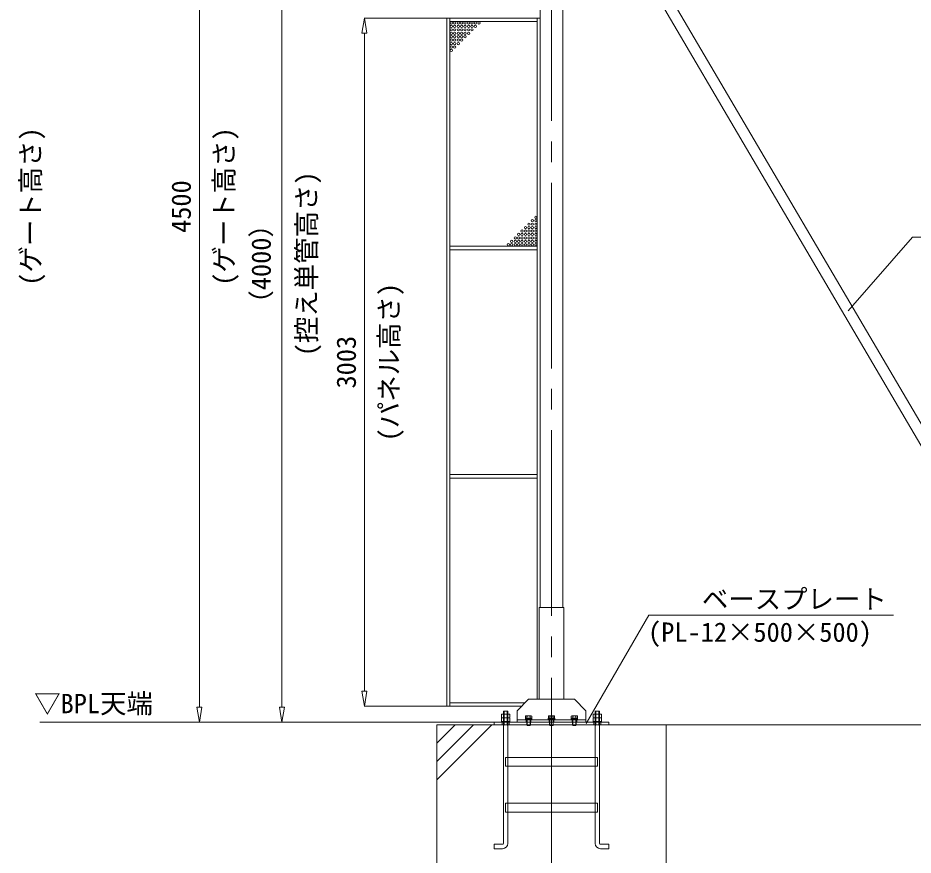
# Model space of a CAD drawing. Units: millimetres, scale not verified. Extents: x -12090 to 12090, y -18325 to 18325.
# Drawn here: x 3812 to 7717, y 5087 to 8740 of the extents above; entities that cross this region are included whole.
import ezdxf
from ezdxf.enums import TextEntityAlignment as Align

# ---------------------------------------------------------------- set-up
doc = ezdxf.new("R2010")
doc.units = ezdxf.units.MM
doc.header["$LTSCALE"] = 90
doc.linetypes.add('CHAIN2', pattern=[12, 9, -1, 1, -1])
doc.linetypes.add('DASHED1', pattern=[1.8, 1.2, -0.6])
for name, color, linetype, lineweight in [('0-2_ACCG-3018', 134, 'Continuous', 18), ('0-5_ﾍﾞｰｽﾗｲﾝ', 134, 'Continuous', 18), ('0-6_ﾎﾞﾙﾄ類', 134, 'Continuous', 18), ('0-9_基礎工事用PCA大', 134, 'Continuous', 18), ('0-B_寸法', 134, 'Continuous', 18), ('0-F_単管ｸﾗﾝﾌﾟ', 134, 'Continuous', 18), ('1-6_通芯', 134, 'CHAIN2', 18), ('1-9_標準ﾊﾟﾈﾙ', 134, 'Continuous', 18), ('1-A_標準柱', 134, 'Continuous', 18), ('1-B_文字', 134, 'Continuous', 18)]:
    doc.layers.add(name, color=color, linetype=linetype, lineweight=lineweight)
doc.styles.add('ＭＳ ゴシック', font='')
doc.styles.get('ＭＳ ゴシック').set_extended_font_data('MS Gothic')

msp = doc.modelspace()

# ---------------------------------------------------------------- linework, layer by layer
at = {"layer": '0-2_ACCG-3018'}
for centre in [(5703.06, 8718.1), (5703.06, 8703.1), (5718.06, 8718.1), (5718.06, 8703.1), (5733.05, 8718.1), (5733.05, 8703.1), (5748.06, 8718.1), (5748.06, 8703.1), (5763.06, 8718.1), (5763.06, 8703.1), (5778.05, 8718.1), (5778.05, 8703.1), (5793.06, 8718.1), (5793.06, 8703.1), (5808.06, 8718.1), (5808.06, 8703.1), (5823.05, 8718.1), (5703.06, 8688.1), (5703.06, 8673.1), (5718.06, 8688.1), (5718.06, 8673.1), (5733.05, 8688.1), (5733.05, 8673.1), (5748.06, 8688.1), (5748.06, 8673.1), (5763.06, 8688.1), (5763.06, 8673.1), (5778.05, 8688.1), (5778.05, 8673.1), (5793.06, 8688.1), (5703.06, 8658.1), (5703.06, 8643.1), (5703.06, 8628.1), (5718.06, 8658.1), (5718.06, 8643.1), (5718.06, 8628.1), (5733.05, 8658.1), (5733.05, 8643.1), (5733.05, 8628.1), (5748.06, 8658.1), (5748.06, 8643.1), (5763.06, 8658.1), (5703.06, 8613.1), (5703.06, 8598.1), (5718.06, 8613.1), (6056.56, 7855.1), (6071.55, 7870.1), (6071.55, 7855.1), (6011.56, 7810.1), (6026.55, 7825.1), (6026.55, 7810.1), (6041.56, 7840.1), (6041.56, 7825.1), (6041.56, 7810.1), (6056.56, 7840.1), (6056.56, 7825.1), (6056.56, 7810.1), (6071.55, 7840.1), (6071.55, 7825.1), (6071.55, 7810.1), (5981.55, 7780.1), (5996.56, 7795.1), (5996.56, 7780.1), (6011.56, 7795.1), (6011.56, 7780.1), (6026.55, 7795.1), (6026.55, 7780.1), (6041.56, 7795.1), (6041.56, 7780.1), (6056.56, 7795.1), (6056.56, 7780.1), (6071.55, 7795.1), (6071.55, 7780.1), (5951.56, 7750.1), (5966.56, 7765.1), (5966.56, 7750.1), (5981.55, 7765.1), (5981.55, 7750.1), (5996.56, 7765.1), (5996.56, 7750.1), (6011.56, 7765.1), (6011.56, 7750.1), (6026.55, 7765.1), (6026.55, 7750.1), (6041.56, 7765.1), (6041.56, 7750.1), (6056.56, 7765.1), (6056.56, 7750.1), (6071.55, 7765.1), (6071.55, 7750.1)]:
    msp.add_circle(centre, 5, dxfattribs=at)
at = {"layer": '0-5_ﾍﾞｰｽﾗｲﾝ'}
for p, q in [((5889.81, 5667), (3908.53, 5667)), ((6389.81, 5655), (9535.29, 5655))]:
    msp.add_line(p, q, dxfattribs=at)
at = {"layer": '0-6_ﾎﾞﾙﾄ類'}
for p, q in [((5930.28, 5687.03), (5930.28, 5701.6)), ((5949.33, 5687.03), (5949.33, 5701.6)), ((6330.28, 5687.03), (6330.28, 5701.6)), ((6349.33, 5687.03), (6349.33, 5701.6)), ((5930.28, 5684.18), (5930.28, 5669.6)), ((5949.33, 5684.18), (5949.33, 5669.6)), ((6027.98, 5694), (6026.14, 5692.94)), ((6026.14, 5692.94), (6026.14, 5684.2)), ((6026.14, 5684.2), (6053.47, 5684.2)), ((6027.98, 5694), (6051.64, 5694)), ((6028.56, 5684), (6051.05, 5684)), ((6031.81, 5655), (6031.81, 5677)), ((6032.97, 5692.94), (6032.97, 5684.2)), ((6033.03, 5652.2), (6033.03, 5677)), ((6038.61, 5681), (6039.68, 5677)), ((6039.93, 5681), (6041.01, 5677)), ((6046.64, 5692.94), (6046.64, 5684.2)), ((6047.81, 5655), (6047.81, 5677)), ((6051.64, 5694), (6053.47, 5692.94)), ((6053.47, 5692.94), (6053.47, 5684.2)), ((6127.97, 5694), (6126.14, 5692.94)), ((6126.14, 5692.94), (6126.14, 5684.2)), ((6126.14, 5684.2), (6153.47, 5684.2)), ((6127.97, 5694), (6151.64, 5694)), ((6128.56, 5684), (6151.05, 5684)), ((6131.81, 5655), (6131.81, 5677)), ((6132.98, 5692.94), (6132.98, 5684.2)), ((6133.03, 5652.2), (6133.03, 5677)), ((6138.61, 5681), (6139.68, 5677)), ((6139.94, 5681), (6141.01, 5677)), ((6146.64, 5692.94), (6146.64, 5684.2)), ((6147.81, 5655), (6147.81, 5677)), ((6151.64, 5694), (6153.47, 5692.94)), ((6153.47, 5692.94), (6153.47, 5684.2)), ((6227.97, 5694), (6226.14, 5692.94)), ((6226.14, 5692.94), (6226.14, 5684.2)), ((6226.14, 5684.2), (6253.47, 5684.2)), ((6227.97, 5694), (6251.64, 5694)), ((6228.56, 5684), (6251.05, 5684)), ((6231.81, 5655), (6231.81, 5677)), ((6232.98, 5692.94), (6232.98, 5684.2)), ((6233.03, 5652.2), (6233.03, 5677)), ((6238.61, 5681), (6239.68, 5677)), ((6239.93, 5681), (6241.01, 5677)), ((6246.64, 5692.94), (6246.64, 5684.2)), ((6247.81, 5655), (6247.81, 5677)), ((6251.64, 5694), (6253.47, 5692.94)), ((6253.47, 5692.94), (6253.47, 5684.2)), ((6330.28, 5684.18), (6330.28, 5669.6)), ((6349.33, 5684.18), (6349.33, 5669.6)), ((6031.81, 5655), (6033.03, 5652.2)), ((6131.81, 5655), (6133.03, 5652.2)), ((6231.81, 5655), (6233.03, 5652.2))]:
    msp.add_line(p, q, dxfattribs=at)
for points in [[(5921.33, 5687.03), (5921.33, 5701.6), (5958.28, 5701.6), (5958.28, 5687.03), (5955.8, 5685.6), (5923.81, 5685.6)], [(6321.33, 5687.03), (6321.33, 5701.6), (6358.28, 5701.6), (6358.28, 5687.03), (6355.81, 5685.6), (6323.81, 5685.6)], [(5921.33, 5684.18), (5921.33, 5669.6), (5958.28, 5669.6), (5958.28, 5684.18), (5955.8, 5685.6), (5923.81, 5685.6)], [(5921.81, 5669.6), (5957.81, 5669.6), (5957.81, 5667), (5921.81, 5667)], [(6053.81, 5684), (6053.81, 5681), (6025.81, 5681), (6025.81, 5684)], [(6025.81, 5681), (6053.81, 5681), (6053.81, 5677), (6025.81, 5677)], [(6153.8, 5684), (6153.8, 5681), (6125.8, 5681), (6125.8, 5684)], [(6125.8, 5681), (6153.8, 5681), (6153.8, 5677), (6125.8, 5677)], [(6253.8, 5684), (6253.8, 5681), (6225.8, 5681), (6225.8, 5684)], [(6225.8, 5681), (6253.8, 5681), (6253.8, 5677), (6225.8, 5677)], [(6321.33, 5684.18), (6321.33, 5669.6), (6358.28, 5669.6), (6358.28, 5684.18), (6355.81, 5685.6), (6323.81, 5685.6)], [(6321.81, 5669.6), (6357.81, 5669.6), (6357.81, 5667), (6321.81, 5667)]]:
    msp.add_lwpolyline(points, close=True, dxfattribs=at)
for points in [[(6033.03, 5652.2), (6046.58, 5652.2), (6046.58, 5677)], [(6133.03, 5652.2), (6146.58, 5652.2), (6146.58, 5677)], [(6233.03, 5652.2), (6246.58, 5652.2), (6246.58, 5677)], [(6031.81, 5655), (6047.81, 5655), (6046.58, 5652.2)], [(6131.81, 5655), (6147.81, 5655), (6146.58, 5652.2)], [(6231.81, 5655), (6247.81, 5655), (6246.58, 5652.2)]]:
    msp.add_lwpolyline(points, dxfattribs=at)
for centre, radius, start, end in [((5925.81, 5694.78), 8.96, 240.0064, 300.0064), ((5925.81, 5676.42), 8.96, 60.0064, 120.0064), ((5939.8, 5718.05), 32.45, 252.93497, 287.07105), ((5939.81, 5653.15), 32.45, 72.93497, 107.07105), ((5953.81, 5694.77), 8.95, 239.98131, 300.0315), ((5953.81, 5676.43), 8.95, 59.98131, 120.0315), ((6029.56, 5687.95), 6.05, 55.616, 124.384), ((6028.56, 5684.2), 0.198, 180, 270), ((6039.81, 5671.39), 22.62, 72.412, 107.588), ((6050.05, 5687.95), 6.05, 55.616, 124.384), ((6051.05, 5684.2), 0.198, 270, 0), ((6129.56, 5687.95), 6.05, 55.616, 124.384), ((6128.56, 5684.2), 0.198, 180, 270), ((6139.81, 5671.39), 22.62, 72.412, 107.588), ((6150.06, 5687.95), 6.05, 55.616, 124.384), ((6151.05, 5684.2), 0.198, 270, 0), ((6229.56, 5687.95), 6.05, 55.616, 124.384), ((6228.56, 5684.2), 0.198, 180, 270), ((6239.81, 5671.39), 22.62, 72.412, 107.588), ((6250.06, 5687.95), 6.05, 55.616, 124.384), ((6251.05, 5684.2), 0.198, 270, 0), ((6325.8, 5694.78), 8.96, 240.0064, 300.0064), ((6325.81, 5676.42), 8.96, 60.0064, 120.0064), ((6339.81, 5653.15), 32.45, 72.93497, 107.07105), ((6339.81, 5718.05), 32.45, 252.93497, 287.07105), ((6353.8, 5694.77), 8.95, 239.98131, 300.0315), ((6353.81, 5676.43), 8.95, 59.98131, 120.0315)]:
    msp.add_arc(centre, radius, start, end, dxfattribs=at)
at = {"layer": '0-9_基礎工事用PCA大', "linetype": 'DASHED1'}
for p, q in [((5925.11, 5667), (5925.11, 5655)), ((5954.81, 5667), (5954.81, 5655)), ((6031.81, 5667), (6031.81, 5655)), ((6047.81, 5667), (6047.81, 5655)), ((6231.81, 5667), (6231.81, 5655)), ((6247.81, 5667), (6247.81, 5655)), ((6324.8, 5667), (6324.8, 5655)), ((6354.81, 5667), (6354.81, 5655)), ((5949.33, 5513), (5949.33, 5475)), ((6330.28, 5513), (6330.28, 5475)), ((5949.33, 5313), (5949.33, 5275)), ((6330.28, 5313), (6330.28, 5275))]:
    msp.add_line(p, q, dxfattribs=at)
at = {"layer": '0-9_基礎工事用PCA大'}
for p, q in [((5639.8, 5415), (5879.81, 5655)), ((5639.8, 5495), (5799.81, 5655)), ((5639.8, 5575), (5719.81, 5655)), ((5949.33, 5475), (5949.33, 5313)), ((6330.28, 5475), (6330.28, 5313)), ((5949.33, 5275), (5949.33, 5138)), ((6330.28, 5275), (6330.28, 5138))]:
    msp.add_line(p, q, dxfattribs=at)
for points in [[(5930.28, 5138.05), (5930.28, 5715), (5949.33, 5715), (5949.33, 5513)], [(5930.28, 5652.5), (5932.78, 5655), (5932.78, 5715), (5946.83, 5715), (5946.83, 5655), (5949.33, 5652.5)], [(6349.33, 5138.05), (6349.33, 5715), (6330.28, 5715), (6330.28, 5513)], [(6349.33, 5652.5), (6346.84, 5655), (6346.84, 5715), (6332.78, 5715), (6332.78, 5655), (6330.28, 5652.5)], [(5926.33, 5115), (5889.33, 5115), (5889.33, 5134.05), (5926.28, 5134.05)], [(6353.28, 5115), (6390.28, 5115), (6390.28, 5134.05), (6353.33, 5134.05)]]:
    msp.add_lwpolyline(points, dxfattribs=at)
for points in [[(5889.81, 5655), (6389.81, 5655), (6389.81, 5667), (5889.81, 5667)], [(5639.8, 4655), (6639.8, 4655), (6639.8, 5655), (5639.8, 5655)], [(5939.81, 5513), (6339.81, 5513), (6339.81, 5475), (5939.81, 5475)], [(5939.81, 5313), (6339.81, 5313), (6339.81, 5275), (5939.81, 5275)]]:
    msp.add_lwpolyline(points, close=True, dxfattribs=at)
for centre, radius, start, end in [((5926.28, 5138.05), 4, 270, 360), ((5926.33, 5138), 23, 270, 360), ((6353.28, 5138), 23, 180, 270), ((6353.33, 5138.05), 4, 180, 270)]:
    msp.add_arc(centre, radius, start, end, dxfattribs=at)
at = {"layer": '0-B_寸法'}
for p, q in [((4603.81, 10101), (4603.81, 5733)), ((4963.81, 9601), (4963.81, 5733)), ((5312.81, 8673.6), (5323.81, 8739.6)), ((5682.81, 8739.6), (5322.81, 8739.6)), ((5323.81, 8739.6), (5334.8, 8673.6)), ((5312.81, 8673.6), (5334.8, 8673.6)), ((5323.81, 8673.6), (5323.81, 5802.6)), ((5312.81, 5802.6), (5323.81, 5736.6)), ((5312.81, 5802.6), (5334.8, 5802.6)), ((5323.81, 5736.6), (5334.8, 5802.6)), ((4592.81, 5733), (4603.81, 5667)), ((4592.81, 5733), (4614.8, 5733)), ((4603.81, 5667), (4614.8, 5733)), ((4952.81, 5733), (4963.81, 5667)), ((4952.81, 5733), (4974.8, 5733)), ((4963.81, 5667), (4974.8, 5733)), ((5682.81, 5736.6), (5322.81, 5736.6)), ((4962.81, 5667), (4602.81, 5667)), ((5322.81, 5667), (4962.81, 5667))]:
    msp.add_line(p, q, dxfattribs=at)
at = {"layer": '0-F_単管ｸﾗﾝﾌﾟ'}
for p, q in [((8448.78, 5782.95), (6174.85, 9654.44)), ((8405.73, 5760.29), (6132.94, 9629.83))]:
    msp.add_line(p, q, dxfattribs=at)
at = {"layer": '1-6_通芯'}
msp.add_line((6139.81, 11260.85), (6139.81, 4155), dxfattribs=at)
at = {"layer": '1-9_標準ﾊﾟﾈﾙ'}
for points in [[(5683.81, 8739.6), (5697.05, 8739.6), (5697.05, 5736.6), (5683.81, 5736.6)], [(5697.05, 8739.6), (6077.56, 8739.6), (6077.56, 8724.1), (5697.05, 8724.1)], [(5697.05, 7744.1), (6077.56, 7744.1), (6077.56, 7728.1), (5697.05, 7728.1)], [(5697.05, 6748.1), (6077.56, 6748.1), (6077.56, 6732.1), (5697.05, 6732.1)]]:
    msp.add_lwpolyline(points, close=True, dxfattribs=at)
for points in [[(6089.81, 8739.6), (6077.56, 8739.6), (6077.56, 5767)], [(6024.91, 5752.1), (5697.05, 5752.1), (5697.05, 5736.6), (6009.41, 5736.6)]]:
    msp.add_lwpolyline(points, dxfattribs=at)
at = {"layer": '1-A_標準柱'}
for p, q in [((6089.81, 9617), (6089.81, 6167)), ((6189.8, 6167), (6189.8, 9514.8)), ((5989.81, 5677), (6289.8, 5677))]:
    msp.add_line(p, q, dxfattribs=at)
at = {"layer": '1-A_標準柱', "linetype": 'DASHED1'}
for p, q in [((6029.81, 5677), (6029.81, 5667)), ((6049.81, 5677), (6049.81, 5667)), ((6129.81, 5677), (6129.81, 5667)), ((6149.81, 5677), (6149.81, 5667)), ((6229.81, 5677), (6229.81, 5667)), ((6249.81, 5677), (6249.81, 5667))]:
    msp.add_line(p, q, dxfattribs=at)
at = {"layer": '1-A_標準柱'}
for points in [[(6086.61, 6167), (6193.01, 6167), (6193.01, 5767), (6086.61, 5767)], [(6039.81, 5767), (6239.81, 5767), (6289.8, 5717), (6289.8, 5667), (5989.81, 5667), (5989.81, 5717)]]:
    msp.add_lwpolyline(points, close=True, dxfattribs=at)
at = {"layer": '1-B_文字'}
for p, q in [((7714.91, 7782.67), (8850.38, 7782.67)), ((6564.19, 6133.99), (7631.26, 6133.99))]:
    msp.add_line(p, q, dxfattribs=at)
for points in [[(7434.19, 7462.37), (7714.48, 7782.67), (7714.91, 7782.67)], [(6290.68, 5661), (6563.75, 6133.99), (6564.19, 6133.99)]]:
    msp.add_lwpolyline(points, dxfattribs=at)

# ---------------------------------------------------------------- texts
at = {"layer": '0-B_寸法', "style": 'ＭＳ ゴシック'}
for s, p in [('(ゲート高さ)', (3934.53, 7571.4)), ('(ゲート高さ)', (4778.52, 7571.4)), ('(控え単管高さ)', (5138.52, 7263.8)), ('4500', (4591.93, 7801.8)), ('（4000）', (4940.68, 7436.6)), ('(パネル高さ)', (5498.52, 6892.5)), ('3003', (5311.93, 7122.9))]:
    msp.add_text(s, height=84.46, rotation=90, dxfattribs=at).set_placement(p, align=Align.BOTTOM_LEFT)
at = {"layer": '1-B_文字', "style": 'ＭＳ ゴシック'}
for s, p in [('\u3000\u3000ベースプレート\u3000\u3000', (6565.39, 6136.74)), ('(PL-12×500×500)', (6560.95, 5992.3)), ('▽BPL天端', (3883.19, 5680.68))]:
    msp.add_text(s, height=84.46, dxfattribs=at).set_placement(p, align=Align.BOTTOM_LEFT)

doc.saveas('drawing.dxf')
